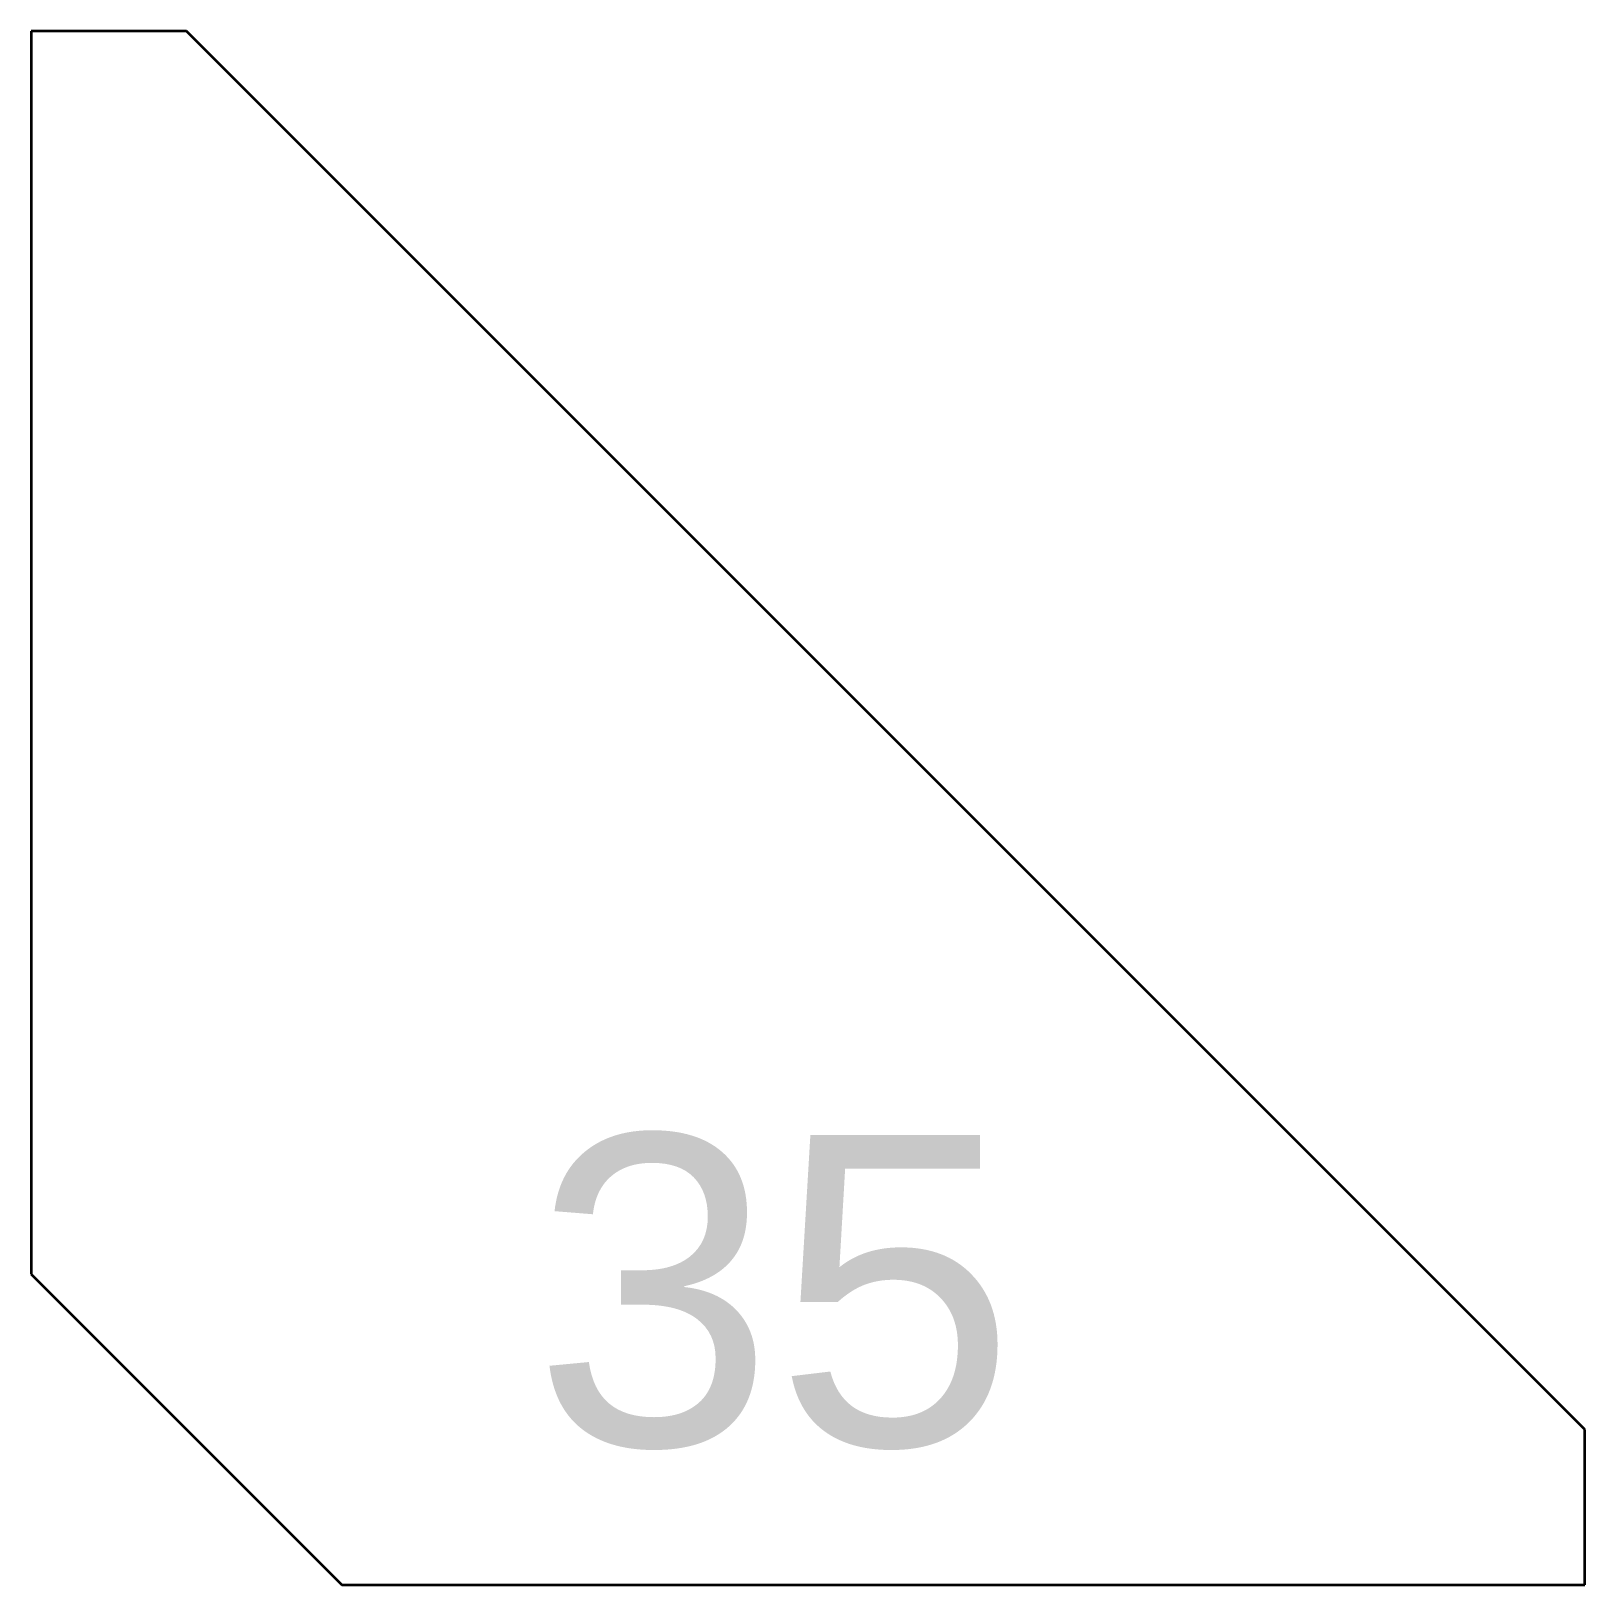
# Model space of a CAD drawing. Header units: millimetres. Extents: x 2743.2 to 2793.2, y 1075.8 to 1125.8.
import ezdxf

# ---------------------------------------------------------------- set-up
doc = ezdxf.new("R2010")
doc.units = ezdxf.units.MM
doc.layers.add('Gravír', color=1, linetype='Continuous')
doc.styles.get("Standard").update_dxf_attribs({"font": 'arial.ttf'})

msp = doc.modelspace()

# ---------------------------------------------------------------- linework, layer by layer
at = {"color": 7, "linetype": 'Continuous', "lineweight": 35}
for p, q in [((2748.226, 1125.839), (2743.226, 1125.839)), ((2743.226, 1125.839), (2743.226, 1085.839)), ((2793.226, 1080.839), (2748.226, 1125.839)), ((2743.226, 1085.839), (2753.226, 1075.839)), ((2793.226, 1075.839), (2793.226, 1080.839)), ((2753.226, 1075.839), (2793.226, 1075.839))]:
    msp.add_line(p, q, dxfattribs=at)

# ---------------------------------------------------------------- texts
at = {"layer": 'Gravír'}
msp.add_text('35', height=10, dxfattribs=at).set_placement((2759.375, 1080.321))

doc.saveas('drawing.dxf')
